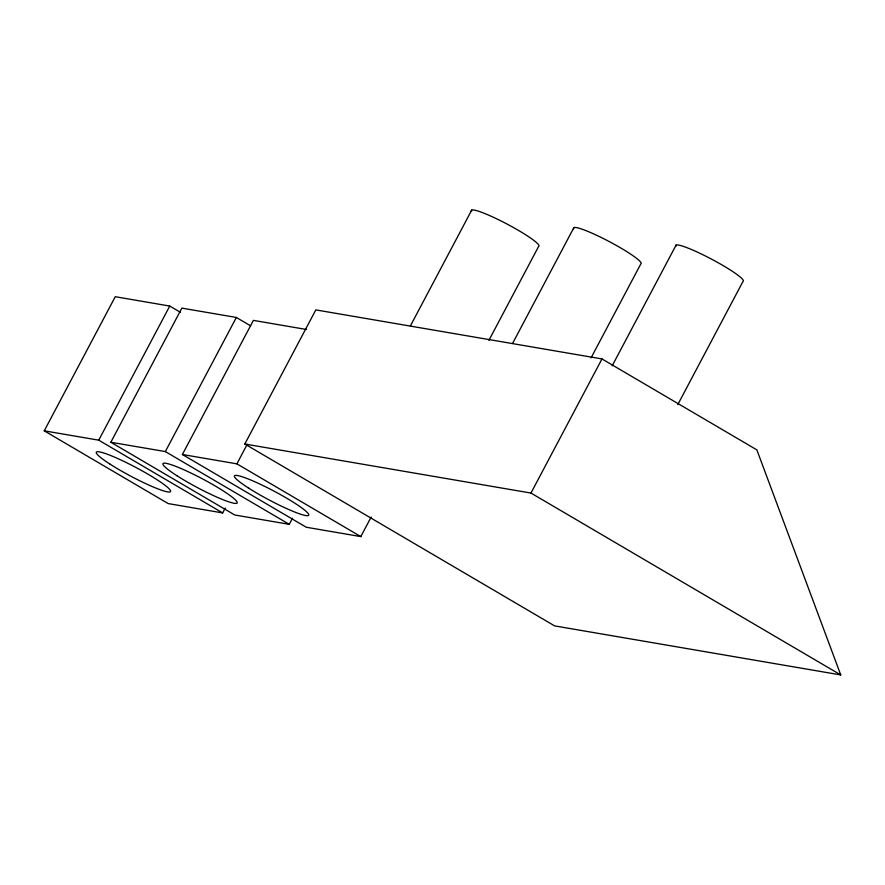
<?xml version="1.0" encoding="UTF-8"?>
<svg xmlns="http://www.w3.org/2000/svg" width="885" height="885" viewBox="0 0 885 885"><rect width="100%" height="100%" fill="white"/><g stroke="black" fill="none" stroke-linecap="round" stroke-linejoin="round"><path stroke-width="1.33" d="M225.244 508.045L222.666 512.924L168.161 503.576L44.25 430.829L115.26 296.707L169.754 306.055L180.485 312.35M44.25 430.829L98.744 440.166L169.754 306.055M292.481 518.234L289.251 524.329L234.757 514.993L110.846 442.246L181.856 308.124L236.35 317.461L250.654 325.857M110.846 442.246L165.34 451.582L236.35 317.461M371.125 517.083L360.803 536.598L306.298 527.25L182.387 454.503L253.398 320.381L306.531 329.497M244.824 444.016L315.834 309.894L601.977 358.934L756.863 449.879L840.75 674.934L554.618 625.894L244.824 444.016L530.967 493.056L840.75 674.934M182.387 454.503L236.881 463.84L247.214 444.336M410.397 325.912L471.727 210.077M488.918 340.305L538.622 246.428A38.221 4.591 27.9 0 0 505.899 223.451A38.221 4.591 27.9 0 0 471.528 211.338M512.581 343.424L573.9 227.6M591.091 357.817L640.806 263.94A38.221 4.591 27.9 0 0 608.083 240.963A38.221 4.591 27.9 0 0 573.712 228.85M530.967 493.056L601.977 358.934M612.177 365.815L676.085 245.112M677.788 404.6L742.991 281.452A38.221 4.591 27.9 0 0 710.268 258.475A38.221 4.591 27.9 0 0 675.897 246.362M236.881 463.84L360.803 536.598M165.34 451.582L289.251 524.329M98.744 440.166L222.666 512.924M110.182 464.227A41.993 5.044 27.9 0 0 170.208 491.839A41.993 5.044 27.9 0 0 119.973 459.558A41.993 5.044 27.9 0 0 110.182 464.227M176.779 475.632A41.993 5.044 27.9 0 0 236.804 503.255A41.993 5.044 27.9 0 0 186.569 470.975A41.993 5.044 27.9 0 0 176.779 475.632M248.32 487.901A41.993 5.044 27.9 0 0 308.345 515.512A41.993 5.044 27.9 0 0 258.11 483.232A41.993 5.044 27.9 0 0 248.32 487.901"/></g></svg>
